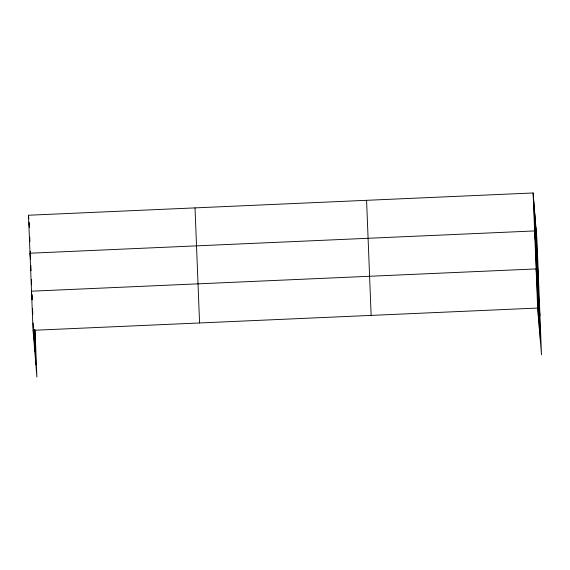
<?xml version="1.0" encoding="UTF-8"?>
<svg xmlns="http://www.w3.org/2000/svg" width="570" height="570" viewBox="0 0 570 570"><rect width="100%" height="100%" fill="white"/><g stroke="black" fill="none" stroke-linecap="round" stroke-linejoin="round"><path stroke-width="0.85" d="M35.034 329.952L36.893 377.034L33.053 330.315L28.5 215.232L533.107 192.966L536.947 239.685L541.5 354.768L537.66 308.049L533.107 192.966M33.053 330.315L537.66 308.049M538.451 277.661L534.61 230.943L30.003 253.208L30.502 259.307M539.954 315.637L536.114 268.926L31.507 291.192L31.649 292.93M28.5 215.232L28.785 218.716M29.07 222.2L29.355 225.613M31.792 294.669L32.219 299.891L32.013 294.59M34.656 329.538L35.347 337.903M535.914 227.138L540.467 342.221M534.852 214.213L539.405 329.296M533.819 201.673L538.372 316.756M366.588 200.319L371.141 315.395M195.018 207.886L199.571 322.969M34.492 329.809L35.86 364.487M33.922 329.332L34.799 351.562M29.213 223.939L29.355 227.473M29.74 237.184L29.918 241.602M30.296 251.32L30.509 256.614M30.858 265.449L31.065 270.75M31.414 279.578L31.628 284.879M32.575 308.783L32.782 314.12M33.138 323.012L33.345 328.349M33.416 330.13L33.773 339.022"/></g></svg>
